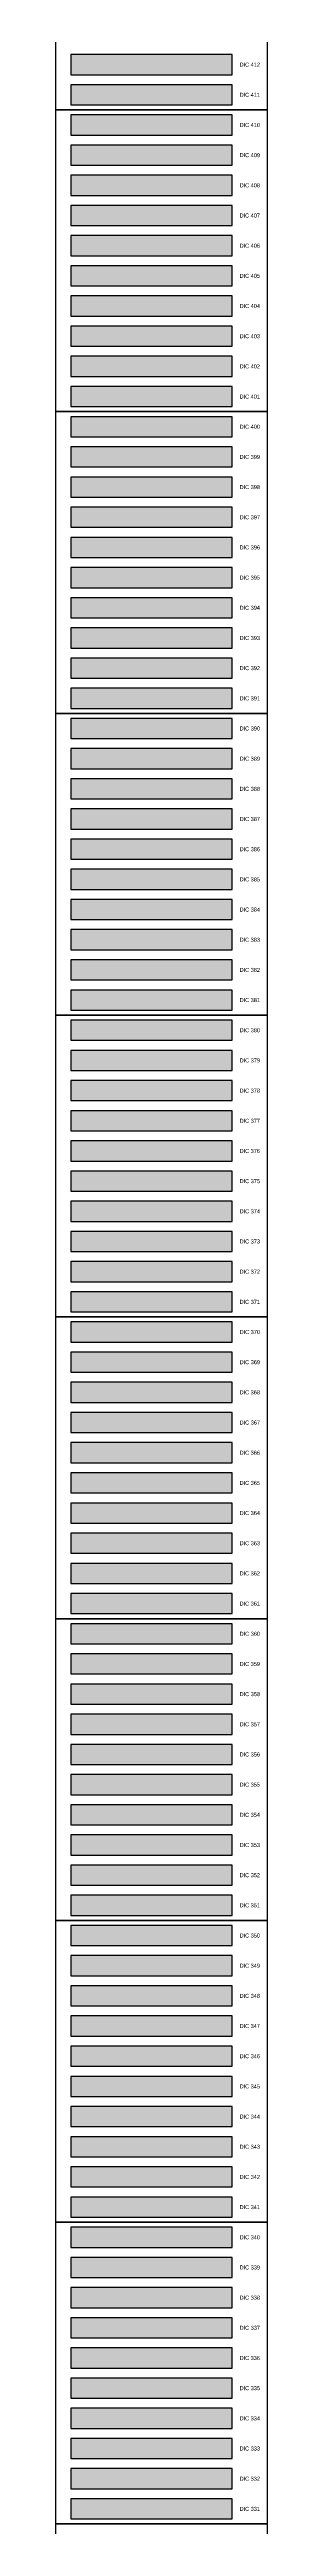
# Model space of a CAD drawing. Header units: millimetres. Extents: x -813692 to 807431, y 0 to 1813163.
# Drawn here: x 0 to 210, y 9898 to 12360 of the extents above; entities that cross this region are included whole.
import ezdxf
from ezdxf.enums import TextEntityAlignment as Align

# ---------------------------------------------------------------- set-up
doc = ezdxf.new("R2010")
doc.units = ezdxf.units.MM
doc.styles.get("Standard").update_dxf_attribs({"font": 'ARIALN.TTF'})

msp = doc.modelspace()

# ---------------------------------------------------------------- hatches: boundary and pattern name
at = {"layer": 'Defpoints', "ltscale": 100, "true_color": 0x59aca6}
msp.add_hatch(color=135, dxfattribs=at).paths.add_polyline_path([(15, 12335), (175, 12335), (175, 12355), (15, 12355)])
at = {"layer": 'Defpoints', "ltscale": 100, "true_color": 0x004b69}
msp.add_hatch(color=156, dxfattribs=at).paths.add_polyline_path([(15, 12305), (175, 12305), (175, 12325), (15, 12325)])
at = {"layer": 'Defpoints', "ltscale": 100, "true_color": 0x004961}
msp.add_hatch(color=138, dxfattribs=at).paths.add_polyline_path([(15, 12275), (175, 12275), (175, 12295), (15, 12295)])
at = {"layer": 'Defpoints', "ltscale": 100, "true_color": 0x004a5e}
msp.add_hatch(color=138, dxfattribs=at).paths.add_polyline_path([(15, 12245), (175, 12245), (175, 12265), (15, 12265)])
at = {"layer": 'Defpoints', "ltscale": 100, "true_color": 0x006066}
msp.add_hatch(color=146, dxfattribs=at).paths.add_polyline_path([(15, 12215), (175, 12215), (175, 12235), (15, 12235)])
at = {"layer": 'Defpoints', "ltscale": 100, "true_color": 0x20686f}
msp.add_hatch(color=147, dxfattribs=at).paths.add_polyline_path([(15, 12185), (175, 12185), (175, 12205), (15, 12205)])
at = {"layer": 'Defpoints', "ltscale": 100, "true_color": 0x38757d}
msp.add_hatch(color=147, dxfattribs=at).paths.add_polyline_path([(15, 12155), (175, 12155), (175, 12175), (15, 12175)])
at = {"layer": 'Defpoints', "ltscale": 100, "true_color": 0x408d87}
msp.add_hatch(color=137, dxfattribs=at).paths.add_polyline_path([(15, 12125), (175, 12125), (175, 12145), (15, 12145)])
at = {"layer": 'Defpoints', "ltscale": 100, "true_color": 0x6bab9b}
msp.add_hatch(color=113, dxfattribs=at).paths.add_polyline_path([(15, 12095), (175, 12095), (175, 12115), (15, 12115)])
at = {"layer": 'Defpoints', "ltscale": 100, "true_color": 0x599c84}
msp.add_hatch(color=125, dxfattribs=at).paths.add_polyline_path([(15, 12065), (175, 12065), (175, 12085), (15, 12085)])
at = {"layer": 'Defpoints', "ltscale": 100, "true_color": 0x368a82}
msp.add_hatch(color=137, dxfattribs=at).paths.add_polyline_path([(15, 12035), (175, 12035), (175, 12055), (15, 12055)])
at = {"layer": 'Defpoints', "ltscale": 100, "true_color": 0x41817c}
msp.add_hatch(color=137, dxfattribs=at).paths.add_polyline_path([(15, 12005), (175, 12005), (175, 12025), (15, 12025)])
at = {"layer": 'Defpoints', "ltscale": 100, "true_color": 0x4aa08b}
msp.add_hatch(color=125, dxfattribs=at).paths.add_polyline_path([(15, 11975), (175, 11975), (175, 11995), (15, 11995)])
at = {"layer": 'Defpoints', "ltscale": 100, "true_color": 0x78ae93}
msp.add_hatch(color=113, dxfattribs=at).paths.add_polyline_path([(15, 11945), (175, 11945), (175, 11965), (15, 11965)])
at = {"layer": 'Defpoints', "ltscale": 100, "true_color": 0x6ebb9c}
msp.add_hatch(color=113, dxfattribs=at).paths.add_polyline_path([(15, 11915), (175, 11915), (175, 11935), (15, 11935)])
at = {"layer": 'Defpoints', "ltscale": 100, "true_color": 0x6aaa97}
msp.add_hatch(color=113, dxfattribs=at).paths.add_polyline_path([(15, 11885), (175, 11885), (175, 11905), (15, 11905)])
at = {"layer": 'Defpoints', "ltscale": 100, "true_color": 0x207155}
msp.add_hatch(color=107, dxfattribs=at).paths.add_polyline_path([(15, 11855), (175, 11855), (175, 11875), (15, 11875)])
at = {"layer": 'Defpoints', "ltscale": 100, "true_color": 0x3e8f6b}
msp.add_hatch(color=127, dxfattribs=at).paths.add_polyline_path([(15, 11825), (175, 11825), (175, 11845), (15, 11845)])
at = {"layer": 'Defpoints', "ltscale": 100, "true_color": 0x56987a}
msp.add_hatch(color=115, dxfattribs=at).paths.add_polyline_path([(15, 11795), (175, 11795), (175, 11815), (15, 11815)])
at = {"layer": 'Defpoints', "ltscale": 100, "true_color": 0x3e674a}
msp.add_hatch(color=107, dxfattribs=at).paths.add_polyline_path([(15, 11765), (175, 11765), (175, 11785), (15, 11785)])
at = {"layer": 'Defpoints', "ltscale": 100, "true_color": 0x5f8161}
msp.add_hatch(color=105, dxfattribs=at).paths.add_polyline_path([(15, 11735), (175, 11735), (175, 11755), (15, 11755)])
at = {"layer": 'Defpoints', "ltscale": 100, "true_color": 0x677f63}
msp.add_hatch(color=85, dxfattribs=at).paths.add_polyline_path([(15, 11705), (175, 11705), (175, 11725), (15, 11725)])
at = {"layer": 'Defpoints', "ltscale": 100, "true_color": 0x8cab86}
msp.add_hatch(color=252, dxfattribs=at).paths.add_polyline_path([(15, 11675), (175, 11675), (175, 11695), (15, 11695)])
at = {"layer": 'Defpoints', "ltscale": 100, "true_color": 0x005740}
msp.add_hatch(color=128, dxfattribs=at).paths.add_polyline_path([(15, 11645), (175, 11645), (175, 11665), (15, 11665)])
at = {"layer": 'Defpoints', "ltscale": 100, "true_color": 0x177047}
msp.add_hatch(color=116, dxfattribs=at).paths.add_polyline_path([(15, 11615), (175, 11615), (175, 11635), (15, 11635)])
at = {"layer": 'Defpoints', "ltscale": 100, "true_color": 0x2e6a4a}
msp.add_hatch(color=107, dxfattribs=at).paths.add_polyline_path([(15, 11585), (175, 11585), (175, 11605), (15, 11605)])
at = {"layer": 'Defpoints', "ltscale": 100, "true_color": 0x46764c}
msp.add_hatch(color=107, dxfattribs=at).paths.add_polyline_path([(15, 11555), (175, 11555), (175, 11575), (15, 11575)])
at = {"layer": 'Defpoints', "ltscale": 100, "true_color": 0x477749}
msp.add_hatch(color=107, dxfattribs=at).paths.add_polyline_path([(15, 11525), (175, 11525), (175, 11545), (15, 11545)])
at = {"layer": 'Defpoints', "ltscale": 100, "true_color": 0x579a64}
msp.add_hatch(color=105, dxfattribs=at).paths.add_polyline_path([(15, 11495), (175, 11495), (175, 11515), (15, 11515)])
at = {"layer": 'Defpoints', "ltscale": 100, "true_color": 0x58885a}
msp.add_hatch(color=105, dxfattribs=at).paths.add_polyline_path([(15, 11465), (175, 11465), (175, 11485), (15, 11485)])
at = {"layer": 'Defpoints', "ltscale": 100, "true_color": 0x68a16a}
msp.add_hatch(color=115, dxfattribs=at).paths.add_polyline_path([(15, 11435), (175, 11435), (175, 11455), (15, 11455)])
at = {"layer": 'Defpoints', "ltscale": 100, "true_color": 0x6da56f}
msp.add_hatch(color=115, dxfattribs=at).paths.add_polyline_path([(15, 11405), (175, 11405), (175, 11425), (15, 11425)])
at = {"layer": 'Defpoints', "ltscale": 100, "true_color": 0x244a3a}
msp.add_hatch(color=119, dxfattribs=at).paths.add_polyline_path([(15, 11375), (175, 11375), (175, 11395), (15, 11395)])
at = {"layer": 'Defpoints', "ltscale": 100, "true_color": 0x1c4937}
msp.add_hatch(color=119, dxfattribs=at).paths.add_polyline_path([(15, 11345), (175, 11345), (175, 11365), (15, 11365)])
at = {"layer": 'Defpoints', "ltscale": 100, "true_color": 0x295d3f}
msp.add_hatch(color=129, dxfattribs=at).paths.add_polyline_path([(15, 11315), (175, 11315), (175, 11335), (15, 11335)])
at = {"layer": 'Defpoints', "ltscale": 100, "true_color": 0x2f6339}
msp.add_hatch(color=119, dxfattribs=at).paths.add_polyline_path([(15, 11285), (175, 11285), (175, 11305), (15, 11305)])
at = {"layer": 'Defpoints', "ltscale": 100, "true_color": 0x3d733d}
msp.add_hatch(color=97, dxfattribs=at).paths.add_polyline_path([(15, 11255), (175, 11255), (175, 11275), (15, 11275)])
at = {"layer": 'Defpoints', "ltscale": 100, "true_color": 0x4f7031}
msp.add_hatch(color=87, dxfattribs=at).paths.add_polyline_path([(15, 11225), (175, 11225), (175, 11245), (15, 11245)])
at = {"layer": 'Defpoints', "ltscale": 100, "true_color": 0x606c29}
msp.add_hatch(color=77, dxfattribs=at).paths.add_polyline_path([(15, 11195), (175, 11195), (175, 11215), (15, 11215)])
at = {"layer": 'Defpoints', "ltscale": 100, "true_color": 0x666c1d}
msp.add_hatch(color=66, dxfattribs=at).paths.add_polyline_path([(15, 11165), (175, 11165), (175, 11185), (15, 11185)])
at = {"layer": 'Defpoints', "ltscale": 100, "true_color": 0x808220}
msp.add_hatch(color=57, dxfattribs=at).paths.add_polyline_path([(15, 11135), (175, 11135), (175, 11155), (15, 11155)])
at = {"layer": 'Defpoints', "ltscale": 100, "true_color": 0x968313}
msp.add_hatch(color=44, dxfattribs=at).paths.add_polyline_path([(15, 11105), (175, 11105), (175, 11125), (15, 11125)])
at = {"layer": 'Defpoints', "ltscale": 100, "true_color": 0x737b32}
msp.add_hatch(color=67, dxfattribs=at).paths.add_polyline_path([(15, 11075), (175, 11075), (175, 11095), (15, 11095)])
at = {"layer": 'Defpoints', "ltscale": 100, "true_color": 0x667d3a}
msp.add_hatch(color=77, dxfattribs=at).paths.add_polyline_path([(15, 11045), (175, 11045), (175, 11065), (15, 11065)])
at = {"layer": 'Defpoints', "ltscale": 100, "true_color": 0x60812a}
msp.add_hatch(color=77, dxfattribs=at).paths.add_polyline_path([(15, 11015), (175, 11015), (175, 11035), (15, 11035)])
at = {"layer": 'Defpoints', "ltscale": 100, "true_color": 0x629a50}
msp.add_hatch(color=85, dxfattribs=at).paths.add_polyline_path([(15, 10985), (175, 10985), (175, 11005), (15, 11005)])
at = {"layer": 'Defpoints', "ltscale": 100, "true_color": 0x6c9a5b}
msp.add_hatch(color=75, dxfattribs=at).paths.add_polyline_path([(15, 10955), (175, 10955), (175, 10975), (15, 10975)])
at = {"layer": 'Defpoints', "ltscale": 100, "true_color": 0x7aa648}
msp.add_hatch(color=75, dxfattribs=at).paths.add_polyline_path([(15, 10925), (175, 10925), (175, 10945), (15, 10945)])
at = {"layer": 'Defpoints', "ltscale": 100, "true_color": 0x86b16a}
msp.add_hatch(color=83, dxfattribs=at).paths.add_polyline_path([(15, 10895), (175, 10895), (175, 10915), (15, 10915)])
at = {"layer": 'Defpoints', "ltscale": 100, "true_color": 0x8dae57}
msp.add_hatch(color=65, dxfattribs=at).paths.add_polyline_path([(15, 10865), (175, 10865), (175, 10885), (15, 10885)])
at = {"layer": 'Defpoints', "ltscale": 100, "true_color": 0x829620}
msp.add_hatch(color=64, dxfattribs=at).paths.add_polyline_path([(15, 10835), (175, 10835), (175, 10855), (15, 10855)])
at = {"layer": 'Defpoints', "ltscale": 100, "true_color": 0x9fb01c}
msp.add_hatch(color=54, dxfattribs=at).paths.add_polyline_path([(15, 10805), (175, 10805), (175, 10825), (15, 10825)])
at = {"layer": 'Defpoints', "ltscale": 100, "true_color": 0xa8bd38}
msp.add_hatch(color=55, dxfattribs=at).paths.add_polyline_path([(15, 10775), (175, 10775), (175, 10795), (15, 10795)])
at = {"layer": 'Defpoints', "ltscale": 100, "true_color": 0xa8be62}
msp.add_hatch(color=63, dxfattribs=at).paths.add_polyline_path([(15, 10745), (175, 10745), (175, 10765), (15, 10765)])
at = {"layer": 'Defpoints', "ltscale": 100, "true_color": 0xa8b568}
msp.add_hatch(color=63, dxfattribs=at).paths.add_polyline_path([(15, 10715), (175, 10715), (175, 10735), (15, 10735)])
at = {"layer": 'Defpoints', "ltscale": 100, "true_color": 0xa5a663}
msp.add_hatch(color=55, dxfattribs=at).paths.add_polyline_path([(15, 10685), (175, 10685), (175, 10705), (15, 10705)])
at = {"layer": 'Defpoints', "ltscale": 100, "true_color": 0x574f2e}
msp.add_hatch(color=59, dxfattribs=at).paths.add_polyline_path([(15, 10655), (175, 10655), (175, 10675), (15, 10675)])
at = {"layer": 'Defpoints', "ltscale": 100, "true_color": 0x696542}
msp.add_hatch(color=37, dxfattribs=at).paths.add_polyline_path([(15, 10625), (175, 10625), (175, 10645), (15, 10645)])
at = {"layer": 'Defpoints', "ltscale": 100, "true_color": 0x7c6632}
msp.add_hatch(color=37, dxfattribs=at).paths.add_polyline_path([(15, 10595), (175, 10595), (175, 10615), (15, 10615)])
at = {"layer": 'Defpoints', "ltscale": 100, "true_color": 0x615d29}
msp.add_hatch(color=59, dxfattribs=at).paths.add_polyline_path([(15, 10565), (175, 10565), (175, 10585), (15, 10585)])
at = {"layer": 'Defpoints', "ltscale": 100, "true_color": 0x5e673c}
msp.add_hatch(color=77, dxfattribs=at).paths.add_polyline_path([(15, 10535), (175, 10535), (175, 10555), (15, 10555)])
at = {"layer": 'Defpoints', "ltscale": 100, "true_color": 0x696c3a}
msp.add_hatch(color=67, dxfattribs=at).paths.add_polyline_path([(15, 10505), (175, 10505), (175, 10525), (15, 10525)])
at = {"layer": 'Defpoints', "ltscale": 100, "true_color": 0x7f703c}
msp.add_hatch(color=47, dxfattribs=at).paths.add_polyline_path([(15, 10475), (175, 10475), (175, 10495), (15, 10495)])
at = {"layer": 'Defpoints', "ltscale": 100, "true_color": 0x7c6e39}
msp.add_hatch(color=47, dxfattribs=at).paths.add_polyline_path([(15, 10445), (175, 10445), (175, 10465), (15, 10465)])
at = {"layer": 'Defpoints', "ltscale": 100, "true_color": 0xa19859}
msp.add_hatch(color=55, dxfattribs=at).paths.add_polyline_path([(15, 10415), (175, 10415), (175, 10435), (15, 10435)])
at = {"layer": 'Defpoints', "ltscale": 100, "true_color": 0x51432a}
msp.add_hatch(color=49, dxfattribs=at).paths.add_polyline_path([(15, 10385), (175, 10385), (175, 10405), (15, 10405)])
at = {"layer": 'Defpoints', "ltscale": 100, "true_color": 0x725934}
msp.add_hatch(color=37, dxfattribs=at).paths.add_polyline_path([(15, 10355), (175, 10355), (175, 10375), (15, 10375)])
at = {"layer": 'Defpoints', "ltscale": 100, "true_color": 0x76432c}
msp.add_hatch(color=17, dxfattribs=at).paths.add_polyline_path([(15, 10325), (175, 10325), (175, 10345), (15, 10345)])
at = {"layer": 'Defpoints', "ltscale": 100, "true_color": 0x684930}
msp.add_hatch(color=27, dxfattribs=at).paths.add_polyline_path([(15, 10295), (175, 10295), (175, 10315), (15, 10315)])
at = {"layer": 'Defpoints', "ltscale": 100, "true_color": 0x66512b}
msp.add_hatch(color=59, dxfattribs=at).paths.add_polyline_path([(15, 10265), (175, 10265), (175, 10285), (15, 10285)])
at = {"layer": 'Defpoints', "ltscale": 100, "true_color": 0x694f2e}
msp.add_hatch(color=27, dxfattribs=at).paths.add_polyline_path([(15, 10235), (175, 10235), (175, 10255), (15, 10255)])
at = {"layer": 'Defpoints', "ltscale": 100, "true_color": 0x7d5120}
msp.add_hatch(color=27, dxfattribs=at).paths.add_polyline_path([(15, 10205), (175, 10205), (175, 10225), (15, 10225)])
at = {"layer": 'Defpoints', "ltscale": 100, "true_color": 0x87602f}
msp.add_hatch(color=37, dxfattribs=at).paths.add_polyline_path([(15, 10175), (175, 10175), (175, 10195), (15, 10195)])
at = {"layer": 'Defpoints', "ltscale": 100, "true_color": 0x896231}
msp.add_hatch(color=37, dxfattribs=at).paths.add_polyline_path([(15, 10145), (175, 10145), (175, 10165), (15, 10165)])
at = {"layer": 'Defpoints', "ltscale": 100, "true_color": 0x976a1f}
msp.add_hatch(color=44, dxfattribs=at).paths.add_polyline_path([(15, 10115), (175, 10115), (175, 10135), (15, 10135)])
at = {"layer": 'Defpoints', "ltscale": 100, "true_color": 0xac8541}
msp.add_hatch(color=45, dxfattribs=at).paths.add_polyline_path([(15, 10085), (175, 10085), (175, 10105), (15, 10105)])
at = {"layer": 'Defpoints', "ltscale": 100, "true_color": 0xbc8d3c}
msp.add_hatch(color=45, dxfattribs=at).paths.add_polyline_path([(15, 10055), (175, 10055), (175, 10075), (15, 10075)])
at = {"layer": 'Defpoints', "ltscale": 100, "true_color": 0xcba65d}
msp.add_hatch(color=43, dxfattribs=at).paths.add_polyline_path([(15, 10025), (175, 10025), (175, 10045), (15, 10045)])
at = {"layer": 'Defpoints', "ltscale": 100, "true_color": 0xc1a470}
msp.add_hatch(color=33, dxfattribs=at).paths.add_polyline_path([(15, 9995), (175, 9995), (175, 10015), (15, 10015)])
at = {"layer": 'Defpoints', "ltscale": 100, "true_color": 0x51362d}
msp.add_hatch(color=39, dxfattribs=at).paths.add_polyline_path([(15, 9965), (175, 9965), (175, 9985), (15, 9985)])
at = {"layer": 'Defpoints', "ltscale": 100, "true_color": 0x50372c}
msp.add_hatch(color=39, dxfattribs=at).paths.add_polyline_path([(15, 9935), (175, 9935), (175, 9955), (15, 9955)])
at = {"layer": 'Defpoints', "ltscale": 100, "true_color": 0x5c4432}
msp.add_hatch(color=49, dxfattribs=at).paths.add_polyline_path([(15, 9905), (175, 9905), (175, 9925), (15, 9925)])

# ---------------------------------------------------------------- linework, layer by layer
at = {"layer": 'Defpoints', "color": 7, "ltscale": 100}
for points in [[(0, 12300), (210, 12300), (210, 12600), (0, 12600)], [(0, 12300), (210, 12300), (210, 12600), (0, 12600)], [(0, 12000), (210, 12000), (210, 12300), (0, 12300)], [(0, 12000), (210, 12000), (210, 12300), (0, 12300)], [(0, 11700), (210, 11700), (210, 12000), (0, 12000)], [(0, 11700), (210, 11700), (210, 12000), (0, 12000)], [(0, 11400), (210, 11400), (210, 11700), (0, 11700)], [(0, 11400), (210, 11400), (210, 11700), (0, 11700)], [(0, 11100), (210, 11100), (210, 11400), (0, 11400)], [(0, 11100), (210, 11100), (210, 11400), (0, 11400)], [(0, 10800), (210, 10800), (210, 11100), (0, 11100)], [(0, 10800), (210, 10800), (210, 11100), (0, 11100)], [(0, 10500), (210, 10500), (210, 10800), (0, 10800)], [(0, 10500), (210, 10500), (210, 10800), (0, 10800)], [(0, 10200), (210, 10200), (210, 10500), (0, 10500)], [(0, 10200), (210, 10200), (210, 10500), (0, 10500)], [(0, 9900), (210, 9900), (210, 10200), (0, 10200)], [(0, 9900), (210, 9900), (210, 10200), (0, 10200)], [(0, 9600), (210, 9600), (210, 9900), (0, 9900)], [(0, 9600), (210, 9600), (210, 9900), (0, 9900)]]:
    msp.add_lwpolyline(points, close=True, dxfattribs=at)
at = {"layer": 'Defpoints', "color": 135, "ltscale": 100, "true_color": 0x59aca6}
msp.add_lwpolyline([(15, 12335), (175, 12335), (175, 12355), (15, 12355)], close=True, dxfattribs=at)
at = {"layer": 'Defpoints', "color": 156, "ltscale": 100, "true_color": 0x004b69}
msp.add_lwpolyline([(15, 12305), (175, 12305), (175, 12325), (15, 12325)], close=True, dxfattribs=at)
at = {"layer": 'Defpoints', "color": 138, "ltscale": 100, "true_color": 0x004961}
msp.add_lwpolyline([(15, 12275), (175, 12275), (175, 12295), (15, 12295)], close=True, dxfattribs=at)
at = {"layer": 'Defpoints', "color": 138, "ltscale": 100, "true_color": 0x004a5e}
msp.add_lwpolyline([(15, 12245), (175, 12245), (175, 12265), (15, 12265)], close=True, dxfattribs=at)
at = {"layer": 'Defpoints', "color": 146, "ltscale": 100, "true_color": 0x006066}
msp.add_lwpolyline([(15, 12215), (175, 12215), (175, 12235), (15, 12235)], close=True, dxfattribs=at)
at = {"layer": 'Defpoints', "color": 147, "ltscale": 100, "true_color": 0x20686f}
msp.add_lwpolyline([(15, 12185), (175, 12185), (175, 12205), (15, 12205)], close=True, dxfattribs=at)
at = {"layer": 'Defpoints', "color": 147, "ltscale": 100, "true_color": 0x38757d}
msp.add_lwpolyline([(15, 12155), (175, 12155), (175, 12175), (15, 12175)], close=True, dxfattribs=at)
at = {"layer": 'Defpoints', "color": 137, "ltscale": 100, "true_color": 0x408d87}
msp.add_lwpolyline([(15, 12125), (175, 12125), (175, 12145), (15, 12145)], close=True, dxfattribs=at)
at = {"layer": 'Defpoints', "color": 113, "ltscale": 100, "true_color": 0x6bab9b}
msp.add_lwpolyline([(15, 12095), (175, 12095), (175, 12115), (15, 12115)], close=True, dxfattribs=at)
at = {"layer": 'Defpoints', "color": 125, "ltscale": 100, "true_color": 0x599c84}
msp.add_lwpolyline([(15, 12065), (175, 12065), (175, 12085), (15, 12085)], close=True, dxfattribs=at)
at = {"layer": 'Defpoints', "color": 137, "ltscale": 100, "true_color": 0x368a82}
msp.add_lwpolyline([(15, 12035), (175, 12035), (175, 12055), (15, 12055)], close=True, dxfattribs=at)
at = {"layer": 'Defpoints', "color": 137, "ltscale": 100, "true_color": 0x41817c}
msp.add_lwpolyline([(15, 12005), (175, 12005), (175, 12025), (15, 12025)], close=True, dxfattribs=at)
at = {"layer": 'Defpoints', "color": 125, "ltscale": 100, "true_color": 0x4aa08b}
msp.add_lwpolyline([(15, 11975), (175, 11975), (175, 11995), (15, 11995)], close=True, dxfattribs=at)
at = {"layer": 'Defpoints', "color": 113, "ltscale": 100, "true_color": 0x78ae93}
msp.add_lwpolyline([(15, 11945), (175, 11945), (175, 11965), (15, 11965)], close=True, dxfattribs=at)
at = {"layer": 'Defpoints', "color": 113, "ltscale": 100, "true_color": 0x6ebb9c}
msp.add_lwpolyline([(15, 11915), (175, 11915), (175, 11935), (15, 11935)], close=True, dxfattribs=at)
at = {"layer": 'Defpoints', "color": 113, "ltscale": 100, "true_color": 0x6aaa97}
msp.add_lwpolyline([(15, 11885), (175, 11885), (175, 11905), (15, 11905)], close=True, dxfattribs=at)
at = {"layer": 'Defpoints', "color": 107, "ltscale": 100, "true_color": 0x207155}
msp.add_lwpolyline([(15, 11855), (175, 11855), (175, 11875), (15, 11875)], close=True, dxfattribs=at)
at = {"layer": 'Defpoints', "color": 127, "ltscale": 100, "true_color": 0x3e8f6b}
msp.add_lwpolyline([(15, 11825), (175, 11825), (175, 11845), (15, 11845)], close=True, dxfattribs=at)
at = {"layer": 'Defpoints', "color": 115, "ltscale": 100, "true_color": 0x56987a}
msp.add_lwpolyline([(15, 11795), (175, 11795), (175, 11815), (15, 11815)], close=True, dxfattribs=at)
at = {"layer": 'Defpoints', "color": 107, "ltscale": 100, "true_color": 0x3e674a}
msp.add_lwpolyline([(15, 11765), (175, 11765), (175, 11785), (15, 11785)], close=True, dxfattribs=at)
at = {"layer": 'Defpoints', "color": 105, "ltscale": 100, "true_color": 0x5f8161}
msp.add_lwpolyline([(15, 11735), (175, 11735), (175, 11755), (15, 11755)], close=True, dxfattribs=at)
at = {"layer": 'Defpoints', "color": 85, "ltscale": 100, "true_color": 0x677f63}
msp.add_lwpolyline([(15, 11705), (175, 11705), (175, 11725), (15, 11725)], close=True, dxfattribs=at)
at = {"layer": 'Defpoints', "color": 252, "ltscale": 100, "true_color": 0x8cab86}
msp.add_lwpolyline([(15, 11675), (175, 11675), (175, 11695), (15, 11695)], close=True, dxfattribs=at)
at = {"layer": 'Defpoints', "color": 128, "ltscale": 100, "true_color": 0x005740}
msp.add_lwpolyline([(15, 11645), (175, 11645), (175, 11665), (15, 11665)], close=True, dxfattribs=at)
at = {"layer": 'Defpoints', "color": 116, "ltscale": 100, "true_color": 0x177047}
msp.add_lwpolyline([(15, 11615), (175, 11615), (175, 11635), (15, 11635)], close=True, dxfattribs=at)
at = {"layer": 'Defpoints', "color": 107, "ltscale": 100, "true_color": 0x2e6a4a}
msp.add_lwpolyline([(15, 11585), (175, 11585), (175, 11605), (15, 11605)], close=True, dxfattribs=at)
at = {"layer": 'Defpoints', "color": 107, "ltscale": 100, "true_color": 0x46764c}
msp.add_lwpolyline([(15, 11555), (175, 11555), (175, 11575), (15, 11575)], close=True, dxfattribs=at)
at = {"layer": 'Defpoints', "color": 107, "ltscale": 100, "true_color": 0x477749}
msp.add_lwpolyline([(15, 11525), (175, 11525), (175, 11545), (15, 11545)], close=True, dxfattribs=at)
at = {"layer": 'Defpoints', "color": 105, "ltscale": 100, "true_color": 0x579a64}
msp.add_lwpolyline([(15, 11495), (175, 11495), (175, 11515), (15, 11515)], close=True, dxfattribs=at)
at = {"layer": 'Defpoints', "color": 105, "ltscale": 100, "true_color": 0x58885a}
msp.add_lwpolyline([(15, 11465), (175, 11465), (175, 11485), (15, 11485)], close=True, dxfattribs=at)
at = {"layer": 'Defpoints', "color": 115, "ltscale": 100, "true_color": 0x68a16a}
msp.add_lwpolyline([(15, 11435), (175, 11435), (175, 11455), (15, 11455)], close=True, dxfattribs=at)
at = {"layer": 'Defpoints', "color": 115, "ltscale": 100, "true_color": 0x6da56f}
msp.add_lwpolyline([(15, 11405), (175, 11405), (175, 11425), (15, 11425)], close=True, dxfattribs=at)
at = {"layer": 'Defpoints', "color": 119, "ltscale": 100, "true_color": 0x244a3a}
msp.add_lwpolyline([(15, 11375), (175, 11375), (175, 11395), (15, 11395)], close=True, dxfattribs=at)
at = {"layer": 'Defpoints', "color": 119, "ltscale": 100, "true_color": 0x1c4937}
msp.add_lwpolyline([(15, 11345), (175, 11345), (175, 11365), (15, 11365)], close=True, dxfattribs=at)
at = {"layer": 'Defpoints', "color": 129, "ltscale": 100, "true_color": 0x295d3f}
msp.add_lwpolyline([(15, 11315), (175, 11315), (175, 11335), (15, 11335)], close=True, dxfattribs=at)
at = {"layer": 'Defpoints', "color": 119, "ltscale": 100, "true_color": 0x2f6339}
msp.add_lwpolyline([(15, 11285), (175, 11285), (175, 11305), (15, 11305)], close=True, dxfattribs=at)
at = {"layer": 'Defpoints', "color": 97, "ltscale": 100, "true_color": 0x3d733d}
msp.add_lwpolyline([(15, 11255), (175, 11255), (175, 11275), (15, 11275)], close=True, dxfattribs=at)
at = {"layer": 'Defpoints', "color": 87, "ltscale": 100, "true_color": 0x4f7031}
msp.add_lwpolyline([(15, 11225), (175, 11225), (175, 11245), (15, 11245)], close=True, dxfattribs=at)
at = {"layer": 'Defpoints', "color": 77, "ltscale": 100, "true_color": 0x606c29}
msp.add_lwpolyline([(15, 11195), (175, 11195), (175, 11215), (15, 11215)], close=True, dxfattribs=at)
at = {"layer": 'Defpoints', "color": 66, "ltscale": 100, "true_color": 0x666c1d}
msp.add_lwpolyline([(15, 11165), (175, 11165), (175, 11185), (15, 11185)], close=True, dxfattribs=at)
at = {"layer": 'Defpoints', "color": 57, "ltscale": 100, "true_color": 0x808220}
msp.add_lwpolyline([(15, 11135), (175, 11135), (175, 11155), (15, 11155)], close=True, dxfattribs=at)
at = {"layer": 'Defpoints', "color": 44, "ltscale": 100, "true_color": 0x968313}
msp.add_lwpolyline([(15, 11105), (175, 11105), (175, 11125), (15, 11125)], close=True, dxfattribs=at)
at = {"layer": 'Defpoints', "color": 67, "ltscale": 100, "true_color": 0x737b32}
msp.add_lwpolyline([(15, 11075), (175, 11075), (175, 11095), (15, 11095)], close=True, dxfattribs=at)
at = {"layer": 'Defpoints', "color": 77, "ltscale": 100, "true_color": 0x667d3a}
msp.add_lwpolyline([(15, 11045), (175, 11045), (175, 11065), (15, 11065)], close=True, dxfattribs=at)
at = {"layer": 'Defpoints', "color": 77, "ltscale": 100, "true_color": 0x60812a}
msp.add_lwpolyline([(15, 11015), (175, 11015), (175, 11035), (15, 11035)], close=True, dxfattribs=at)
at = {"layer": 'Defpoints', "color": 85, "ltscale": 100, "true_color": 0x629a50}
msp.add_lwpolyline([(15, 10985), (175, 10985), (175, 11005), (15, 11005)], close=True, dxfattribs=at)
at = {"layer": 'Defpoints', "color": 75, "ltscale": 100, "true_color": 0x6c9a5b}
msp.add_lwpolyline([(15, 10955), (175, 10955), (175, 10975), (15, 10975)], close=True, dxfattribs=at)
at = {"layer": 'Defpoints', "color": 75, "ltscale": 100, "true_color": 0x7aa648}
msp.add_lwpolyline([(15, 10925), (175, 10925), (175, 10945), (15, 10945)], close=True, dxfattribs=at)
at = {"layer": 'Defpoints', "color": 83, "ltscale": 100, "true_color": 0x86b16a}
msp.add_lwpolyline([(15, 10895), (175, 10895), (175, 10915), (15, 10915)], close=True, dxfattribs=at)
at = {"layer": 'Defpoints', "color": 65, "ltscale": 100, "true_color": 0x8dae57}
msp.add_lwpolyline([(15, 10865), (175, 10865), (175, 10885), (15, 10885)], close=True, dxfattribs=at)
at = {"layer": 'Defpoints', "color": 64, "ltscale": 100, "true_color": 0x829620}
msp.add_lwpolyline([(15, 10835), (175, 10835), (175, 10855), (15, 10855)], close=True, dxfattribs=at)
at = {"layer": 'Defpoints', "color": 54, "ltscale": 100, "true_color": 0x9fb01c}
msp.add_lwpolyline([(15, 10805), (175, 10805), (175, 10825), (15, 10825)], close=True, dxfattribs=at)
at = {"layer": 'Defpoints', "color": 55, "ltscale": 100, "true_color": 0xa8bd38}
msp.add_lwpolyline([(15, 10775), (175, 10775), (175, 10795), (15, 10795)], close=True, dxfattribs=at)
at = {"layer": 'Defpoints', "color": 63, "ltscale": 100, "true_color": 0xa8be62}
msp.add_lwpolyline([(15, 10745), (175, 10745), (175, 10765), (15, 10765)], close=True, dxfattribs=at)
at = {"layer": 'Defpoints', "color": 63, "ltscale": 100, "true_color": 0xa8b568}
msp.add_lwpolyline([(15, 10715), (175, 10715), (175, 10735), (15, 10735)], close=True, dxfattribs=at)
at = {"layer": 'Defpoints', "color": 55, "ltscale": 100, "true_color": 0xa5a663}
msp.add_lwpolyline([(15, 10685), (175, 10685), (175, 10705), (15, 10705)], close=True, dxfattribs=at)
at = {"layer": 'Defpoints', "color": 59, "ltscale": 100, "true_color": 0x574f2e}
msp.add_lwpolyline([(15, 10655), (175, 10655), (175, 10675), (15, 10675)], close=True, dxfattribs=at)
at = {"layer": 'Defpoints', "color": 37, "ltscale": 100, "true_color": 0x696542}
msp.add_lwpolyline([(15, 10625), (175, 10625), (175, 10645), (15, 10645)], close=True, dxfattribs=at)
at = {"layer": 'Defpoints', "color": 37, "ltscale": 100, "true_color": 0x7c6632}
msp.add_lwpolyline([(15, 10595), (175, 10595), (175, 10615), (15, 10615)], close=True, dxfattribs=at)
at = {"layer": 'Defpoints', "color": 59, "ltscale": 100, "true_color": 0x615d29}
msp.add_lwpolyline([(15, 10565), (175, 10565), (175, 10585), (15, 10585)], close=True, dxfattribs=at)
at = {"layer": 'Defpoints', "color": 77, "ltscale": 100, "true_color": 0x5e673c}
msp.add_lwpolyline([(15, 10535), (175, 10535), (175, 10555), (15, 10555)], close=True, dxfattribs=at)
at = {"layer": 'Defpoints', "color": 67, "ltscale": 100, "true_color": 0x696c3a}
msp.add_lwpolyline([(15, 10505), (175, 10505), (175, 10525), (15, 10525)], close=True, dxfattribs=at)
at = {"layer": 'Defpoints', "color": 47, "ltscale": 100, "true_color": 0x7f703c}
msp.add_lwpolyline([(15, 10475), (175, 10475), (175, 10495), (15, 10495)], close=True, dxfattribs=at)
at = {"layer": 'Defpoints', "color": 47, "ltscale": 100, "true_color": 0x7c6e39}
msp.add_lwpolyline([(15, 10445), (175, 10445), (175, 10465), (15, 10465)], close=True, dxfattribs=at)
at = {"layer": 'Defpoints', "color": 55, "ltscale": 100, "true_color": 0xa19859}
msp.add_lwpolyline([(15, 10415), (175, 10415), (175, 10435), (15, 10435)], close=True, dxfattribs=at)
at = {"layer": 'Defpoints', "color": 49, "ltscale": 100, "true_color": 0x51432a}
msp.add_lwpolyline([(15, 10385), (175, 10385), (175, 10405), (15, 10405)], close=True, dxfattribs=at)
at = {"layer": 'Defpoints', "color": 37, "ltscale": 100, "true_color": 0x725934}
msp.add_lwpolyline([(15, 10355), (175, 10355), (175, 10375), (15, 10375)], close=True, dxfattribs=at)
at = {"layer": 'Defpoints', "color": 17, "ltscale": 100, "true_color": 0x76432c}
msp.add_lwpolyline([(15, 10325), (175, 10325), (175, 10345), (15, 10345)], close=True, dxfattribs=at)
at = {"layer": 'Defpoints', "color": 27, "ltscale": 100, "true_color": 0x684930}
msp.add_lwpolyline([(15, 10295), (175, 10295), (175, 10315), (15, 10315)], close=True, dxfattribs=at)
at = {"layer": 'Defpoints', "color": 59, "ltscale": 100, "true_color": 0x66512b}
msp.add_lwpolyline([(15, 10265), (175, 10265), (175, 10285), (15, 10285)], close=True, dxfattribs=at)
at = {"layer": 'Defpoints', "color": 27, "ltscale": 100, "true_color": 0x694f2e}
msp.add_lwpolyline([(15, 10235), (175, 10235), (175, 10255), (15, 10255)], close=True, dxfattribs=at)
at = {"layer": 'Defpoints', "color": 27, "ltscale": 100, "true_color": 0x7d5120}
msp.add_lwpolyline([(15, 10205), (175, 10205), (175, 10225), (15, 10225)], close=True, dxfattribs=at)
at = {"layer": 'Defpoints', "color": 37, "ltscale": 100, "true_color": 0x87602f}
msp.add_lwpolyline([(15, 10175), (175, 10175), (175, 10195), (15, 10195)], close=True, dxfattribs=at)
at = {"layer": 'Defpoints', "color": 37, "ltscale": 100, "true_color": 0x896231}
msp.add_lwpolyline([(15, 10145), (175, 10145), (175, 10165), (15, 10165)], close=True, dxfattribs=at)
at = {"layer": 'Defpoints', "color": 44, "ltscale": 100, "true_color": 0x976a1f}
msp.add_lwpolyline([(15, 10115), (175, 10115), (175, 10135), (15, 10135)], close=True, dxfattribs=at)
at = {"layer": 'Defpoints', "color": 45, "ltscale": 100, "true_color": 0xac8541}
msp.add_lwpolyline([(15, 10085), (175, 10085), (175, 10105), (15, 10105)], close=True, dxfattribs=at)
at = {"layer": 'Defpoints', "color": 45, "ltscale": 100, "true_color": 0xbc8d3c}
msp.add_lwpolyline([(15, 10055), (175, 10055), (175, 10075), (15, 10075)], close=True, dxfattribs=at)
at = {"layer": 'Defpoints', "color": 43, "ltscale": 100, "true_color": 0xcba65d}
msp.add_lwpolyline([(15, 10025), (175, 10025), (175, 10045), (15, 10045)], close=True, dxfattribs=at)
at = {"layer": 'Defpoints', "color": 33, "ltscale": 100, "true_color": 0xc1a470}
msp.add_lwpolyline([(15, 9995), (175, 9995), (175, 10015), (15, 10015)], close=True, dxfattribs=at)
at = {"layer": 'Defpoints', "color": 39, "ltscale": 100, "true_color": 0x51362d}
msp.add_lwpolyline([(15, 9965), (175, 9965), (175, 9985), (15, 9985)], close=True, dxfattribs=at)
at = {"layer": 'Defpoints', "color": 39, "ltscale": 100, "true_color": 0x50372c}
msp.add_lwpolyline([(15, 9935), (175, 9935), (175, 9955), (15, 9955)], close=True, dxfattribs=at)
at = {"layer": 'Defpoints', "color": 49, "ltscale": 100, "true_color": 0x5c4432}
msp.add_lwpolyline([(15, 9905), (175, 9905), (175, 9925), (15, 9925)], close=True, dxfattribs=at)

# ---------------------------------------------------------------- texts
at = {"layer": 'Defpoints', "color": 7, "ltscale": 100}
for s, p in [('DIC 412', (192.5, 12345)), ('DIC 411', (192.5, 12315)), ('DIC 410', (192.5, 12285)), ('DIC 409', (192.5, 12255)), ('DIC 408', (192.5, 12225)), ('DIC 407', (192.5, 12195)), ('DIC 406', (192.5, 12165)), ('DIC 405', (192.5, 12135)), ('DIC 404', (192.5, 12105)), ('DIC 403', (192.5, 12075)), ('DIC 402', (192.5, 12045)), ('DIC 401', (192.5, 12015)), ('DIC 400', (192.5, 11985)), ('DIC 399', (192.5, 11955)), ('DIC 398', (192.5, 11925)), ('DIC 397', (192.5, 11895)), ('DIC 396', (192.5, 11865)), ('DIC 395', (192.5, 11835)), ('DIC 394', (192.5, 11805)), ('DIC 393', (192.5, 11775)), ('DIC 392', (192.5, 11745)), ('DIC 391', (192.5, 11715)), ('DIC 390', (192.5, 11685)), ('DIC 389', (192.5, 11655)), ('DIC 388', (192.5, 11625)), ('DIC 387', (192.5, 11595)), ('DIC 386', (192.5, 11565)), ('DIC 385', (192.5, 11535)), ('DIC 384', (192.5, 11505)), ('DIC 383', (192.5, 11475)), ('DIC 382', (192.5, 11445)), ('DIC 381', (192.5, 11415)), ('DIC 380', (192.5, 11385)), ('DIC 379', (192.5, 11355)), ('DIC 378', (192.5, 11325)), ('DIC 377', (192.5, 11295)), ('DIC 376', (192.5, 11265)), ('DIC 375', (192.5, 11235)), ('DIC 374', (192.5, 11205)), ('DIC 373', (192.5, 11175)), ('DIC 372', (192.5, 11145)), ('DIC 371', (192.5, 11115)), ('DIC 370', (192.5, 11085)), ('DIC 369', (192.5, 11055)), ('DIC 368', (192.5, 11025)), ('DIC 367', (192.5, 10995)), ('DIC 366', (192.5, 10965)), ('DIC 365', (192.5, 10935)), ('DIC 364', (192.5, 10905)), ('DIC 363', (192.5, 10875)), ('DIC 362', (192.5, 10845)), ('DIC 361', (192.5, 10815)), ('DIC 360', (192.5, 10785)), ('DIC 359', (192.5, 10755)), ('DIC 358', (192.5, 10725)), ('DIC 357', (192.5, 10695)), ('DIC 356', (192.5, 10665)), ('DIC 355', (192.5, 10635)), ('DIC 354', (192.5, 10605)), ('DIC 353', (192.5, 10575)), ('DIC 352', (192.5, 10545)), ('DIC 351', (192.5, 10515)), ('DIC 350', (192.5, 10485)), ('DIC 349', (192.5, 10455)), ('DIC 348', (192.5, 10425)), ('DIC 347', (192.5, 10395)), ('DIC 346', (192.5, 10365)), ('DIC 345', (192.5, 10335)), ('DIC 344', (192.5, 10305)), ('DIC 343', (192.5, 10275)), ('DIC 342', (192.5, 10245)), ('DIC 341', (192.5, 10215)), ('DIC 340', (192.5, 10185)), ('DIC 339', (192.5, 10155)), ('DIC 338', (192.5, 10125)), ('DIC 337', (192.5, 10095)), ('DIC 336', (192.5, 10065)), ('DIC 335', (192.5, 10035)), ('DIC 334', (192.5, 10005)), ('DIC 333', (192.5, 9975)), ('DIC 332', (192.5, 9945)), ('DIC 331', (192.5, 9915))]:
    msp.add_text(s, height=4, dxfattribs=at).set_placement(p, align=Align.MIDDLE)

doc.saveas('drawing.dxf')
